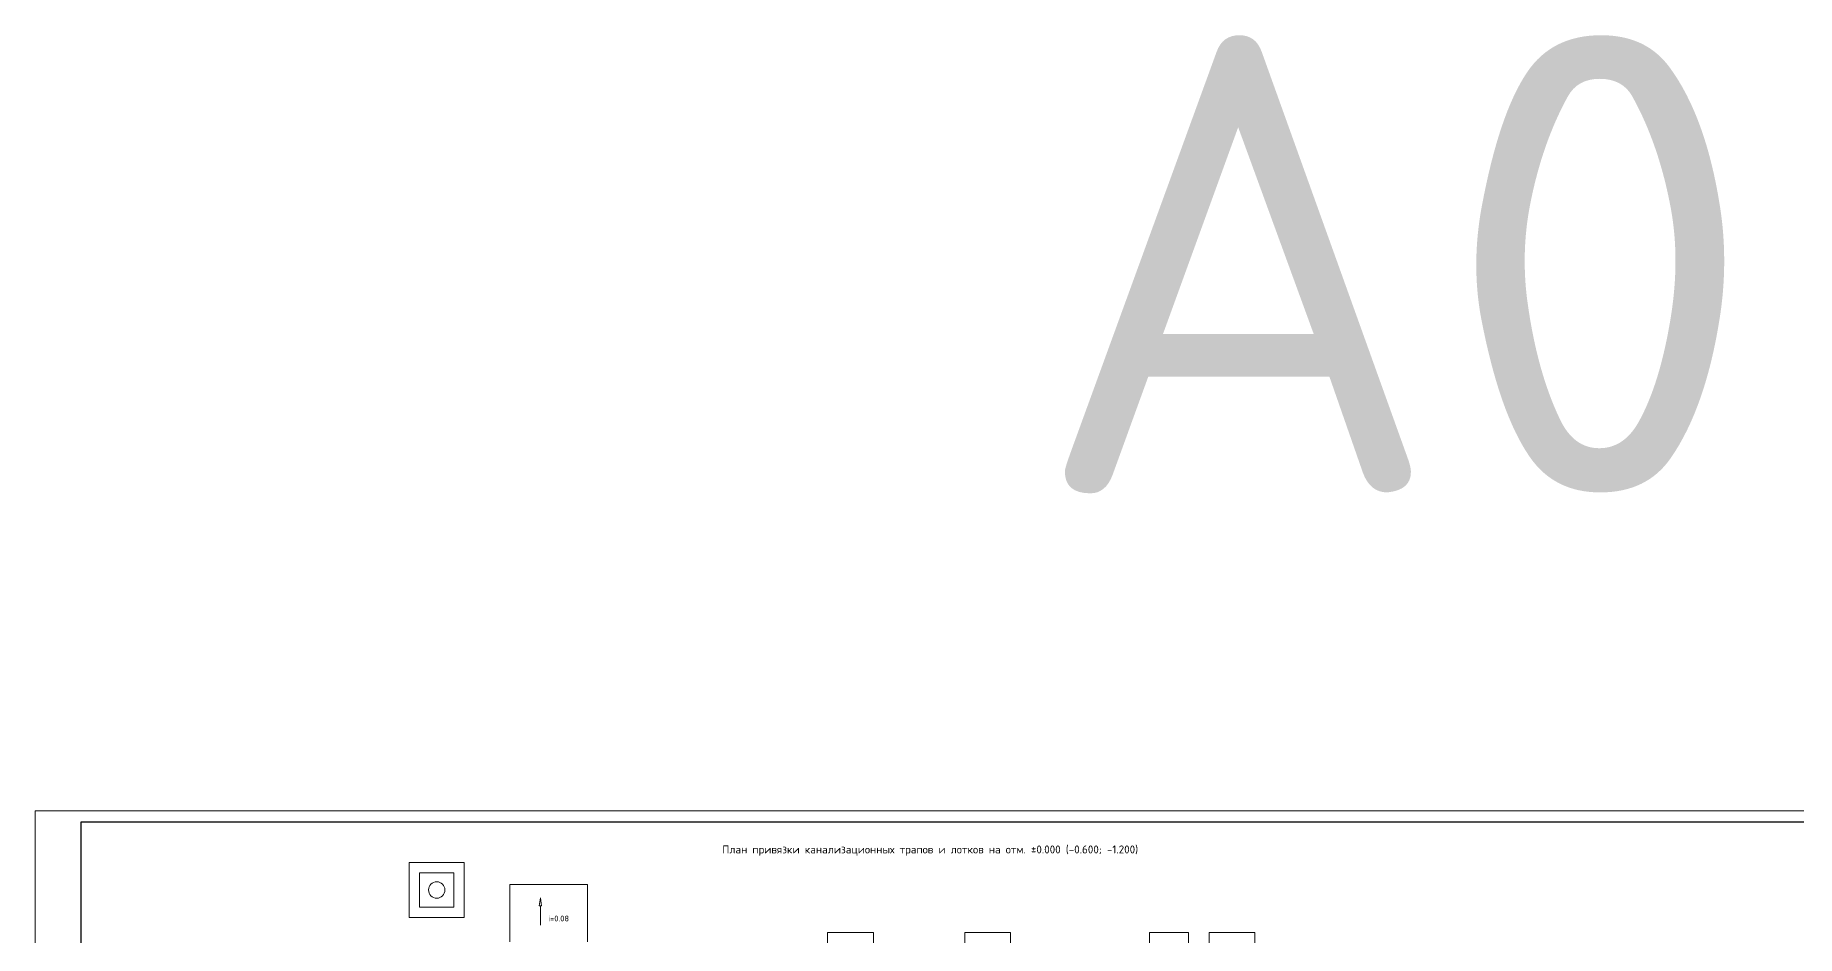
# Model space of a CAD drawing. Extents: x -965262 to 1142518, y -357520 to 71675.
# Drawn here: x -78132 to -1090, y -161459 to -122064 of the extents above; entities that cross this region are included whole.
import ezdxf

# ---------------------------------------------------------------- set-up
doc = ezdxf.new("R2010")
doc.units = 0
doc.header["$LTSCALE"] = 10
doc.layers.get('0').update_dxf_attribs({"linetype": 'CONTINUOUS', "lineweight": 30})
doc.styles.add('GOST 2.304', font='isocpeur.ttf', dxfattribs={"width": 0.75, "height": 250})
doc.styles.add('ГОСТ 2м', font='isocpeur.ttf', dxfattribs={"width": 0.8, "height": 250})

msp = doc.modelspace()

# ---------------------------------------------------------------- linework, layer by layer
at = {"color": 7, "lineweight": 15, "ltscale": 100}
for p, q in [((-61772.4, -158255.5, -1451.3), (-61772.4, -160655.5, -1451.3)), ((-61322.4, -158705.5, -1451.3), (-61322.4, -160205.5, -1451.3)), ((-61322.4, -158705.5, -1451.3), (-59822.4, -158705.5, -1451.3)), ((-59822.4, -158705.5, -1451.3), (-59822.4, -160205.5, -1451.3)), ((-59372.4, -158255.5, -1451.3), (-59372.4, -160655.5, -1451.3)), ((-61322.4, -160205.5, -1451.3), (-59822.4, -160205.5, -1451.3))]:
    msp.add_line(p, q, dxfattribs=at)
at = {"color": 7, "lineweight": 15, "ltscale": 200}
for p, q in [((-59372.4, -158255.5, -1451.3), (-61772.4, -158255.5, -1451.3)), ((-59372.4, -160655.5, -1451.3), (-61772.4, -160655.5, -1451.3))]:
    msp.add_line(p, q, dxfattribs=at)
at = {"color": 7, "lineweight": 15}
for p, q in [((-57377.4, -161717.1, -1451.3), (-57377.4, -159217.1, -1451.3)), ((-57377.4, -159217.1, -1451.3), (-53977.4, -159217.1, -1451.3)), ((-53977.4, -161717.1, -3259.8), (-53977.4, -159217.1, -3259.8)), ((-56040.4, -159805.4, -1451.3), (-56089.4, -160144.7, -1451.3)), ((-55991.4, -160144.7, -1451.3), (-56089.4, -160144.7, -1451.3)), ((-56040.4, -159805.4, -1451.3), (-55991.4, -160144.7, -1451.3)), ((-56040.4, -160998.4, -1451.3), (-56040.4, -160144.7, -1451.3))]:
    msp.add_line(p, q, dxfattribs=at)
at = {"color": 7, "lineweight": 15, "ltscale": 0.3}
for p, q in [((-43477.2, -162717.1, -1451.3), (-43477.2, -161317, -1451.3)), ((-43477.2, -161317, -1451.3), (-41477.2, -161317, -1451.3)), ((-41477.2, -162717.1, -1451.3), (-41477.2, -161317, -1451.3)), ((-37477.2, -162717, -1451.3), (-37477.2, -161317, -1451.3)), ((-37477.2, -161317, -1451.3), (-35477.2, -161317, -1451.3)), ((-35477.2, -162717, -1451.3), (-35477.2, -161317, -1451.3)), ((-29392.2, -162717, -1451.3), (-29392.2, -161317, -1451.3)), ((-29392.2, -161317, -1451.3), (-27692.2, -161317, -1451.3)), ((-27692.2, -162717, -1451.3), (-27692.2, -161317, -1451.3)), ((-26792.2, -162717, -1451.3), (-26792.2, -161317, -1451.3)), ((-26792.2, -161317, -1451.3), (-24792.2, -161317, -1451.3)), ((-24792.2, -162717, -1451.3), (-24792.2, -161317, -1451.3))]:
    msp.add_line(p, q, dxfattribs=at)
at = {"lineweight": 15, "elevation": -3259.8}
msp.add_lwpolyline([(40767.6, -240087.8), (40767.6, -155987.8), (-78132.4, -155987.8), (-78132.4, -240087.8)], close=True, dxfattribs=at)
at = {"elevation": -3259.8}
msp.add_lwpolyline([(40267.6, -239587.8), (40267.6, -156487.8), (-76132.4, -156487.8), (-76132.4, -239587.8)], close=True, dxfattribs=at)
at = {"color": 7, "lineweight": 15, "ltscale": 100}
msp.add_circle((-60572.4, -159455.5, -1451.3), 360, dxfattribs=at)

# ---------------------------------------------------------------- texts
at = {"color": 1, "lineweight": 15, "insert": (-18682.4, -132083.8, 9801.8), "char_height": 20000, "attachment_point": 5, "style": 'ГОСТ 2м'}
msp.add_mtext_dynamic_manual_height_columns('{\\W1;A0}', width=493656.11, gutter_width=1250, heights=[0], dxfattribs=at)
at = {"color": 7, "insert": (-38990.2, -157730.2, -1451.3), "char_height": 350, "width": 28355.189, "attachment_point": 5, "style": 'GOST 2.304'}
msp.add_mtext('{\\W1;План привязки канализационных трапов и лотков на отм. %%P0.000 (-0.600; -1.200)}', dxfattribs=at)
at = {"color": 7, "insert": (-55242, -160703.4, -7970.9), "char_height": 250, "attachment_point": 5, "style": 'GOST 2.304'}
msp.add_mtext_dynamic_manual_height_columns('{\\W1;i=0.08}', width=1617.618, gutter_width=1500, heights=[0], dxfattribs=at)

doc.saveas('drawing.dxf')
